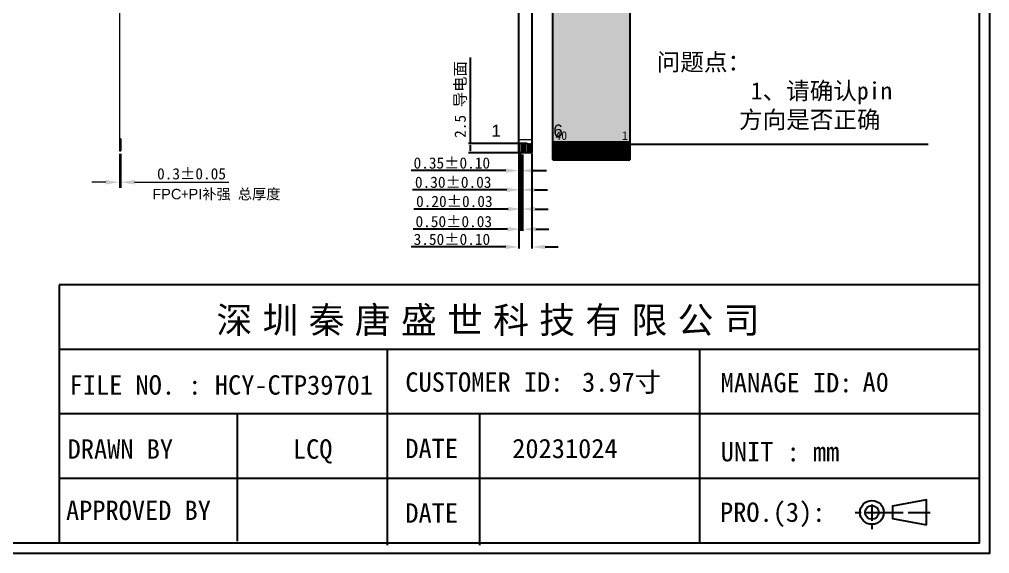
# Model space of a CAD drawing. Header units: millimetres. Extents: x 41784 to 43191, y -4854 to -4504.
# Drawn here: x 42931.9 to 43190.6, y -4854.3 to -4711.9 of the extents above; entities that cross this region are included whole.
import ezdxf
from ezdxf.lldxf.tags import DXFTag

# ---------------------------------------------------------------- set-up
doc = ezdxf.new("R2010")
doc.units = ezdxf.units.MM
doc.header["$MEASUREMENT"] = 0
doc.header["$PDMODE"] = 3
doc.header["$PDSIZE"] = 0.3125
doc.linetypes.add('PHANTOM', pattern=[30.1625, 19.05, -1.5875, 3.175, -1.5875, 3.175, -1.5875])
doc.layers.get('0').update_dxf_attribs({"linetype": 'CONTINUOUS'})
doc.layers.get('Defpoints').update_dxf_attribs({"linetype": 'CONTINUOUS'})
for name, color, linetype in [('DEFAULT_3', 7, 'PHANTOM'), ('FPC', 3, 'CONTINUOUS'), ('ITO', 3, 'CONTINUOUS'), ('LCD-FPC', 30, 'CONTINUOUS')]:
    doc.layers.add(name, color=color, linetype=linetype)
for name, color, linetype, lineweight in [('DIM', 4, 'CONTINUOUS', 9), ('DIM（标注）', 3, 'CONTINUOUS', 9), ('背胶', 2, 'CONTINUOUS', 18)]:
    doc.layers.add(name, color=color, linetype=linetype, lineweight=lineweight)
doc.styles.add('AAAAAA', font='arial.ttf')
doc.styles.add('Arial', font='arial.ttf', dxfattribs={"height": 2.5})
doc.styles.get("Standard").update_dxf_attribs({"font": 'simhei.ttf', "height": 3})
doc.styles.add('宋体', font='', dxfattribs={"height": 3})
doc.styles.add('样式 1', font='arial.ttf', dxfattribs={"height": 3})
doc.styles.add('黑体', font='simhei.ttf', dxfattribs={"width": 0.9})
doc.styles.get('宋体').set_extended_font_data('SimSun')
tags = doc.linetypes.add('DASHDOT', pattern=[70, 31, -13, 13, -13]).pattern_tags.tags
tags[10:11] = [DXFTag(74, 4), DXFTag(75, 0), DXFTag(340, '0'), DXFTag(46, 0.0), DXFTag(50, 0.0), DXFTag(44, 0.0), DXFTag(45, 0.0)]
tags[8:9] = [DXFTag(74, 4), DXFTag(75, 0), DXFTag(340, '0'), DXFTag(46, 0.0), DXFTag(50, 0.0), DXFTag(44, 0.0), DXFTag(45, 0.0)]
tags[6:7] = [DXFTag(74, 4), DXFTag(75, 0), DXFTag(340, '0'), DXFTag(46, 0.0), DXFTag(50, 0.0), DXFTag(44, 0.0), DXFTag(45, 0.0)]
tags[4:5] = [DXFTag(74, 4), DXFTag(75, 0), DXFTag(340, '0'), DXFTag(46, 0.0), DXFTag(50, 0.0), DXFTag(44, 0.0), DXFTag(45, 0.0)]
doc.dimstyles.new('ISO-25$0', dxfattribs={"dimtxt": 5, "dimasz": 2.5, "dimexe": 0.8, "dimexo": 0.8, "dimtad": 1, "dimzin": 1, "dimdsep": 46, "dimtxsty": 'Arial', "dimcen": 0, "dimclrd": 256, "dimclre": 256, "dimadec": 0, "dimazin": 0, "dimtfac": 1, "dimtofl": 0, "dimtmove": 0, "dimatfit": 3, "dimfxl": 1, "dimtolj": 1, "dimlwd": 13, "dimlwe": 13, "dimarcsym": 0})
doc.dimstyles.new('ISO-25_WS', dxfattribs={"dimscale": 1.8, "dimtxt": 5, "dimasz": 2.5, "dimexe": 1.25, "dimexo": 0.625, "dimtad": 1, "dimdsep": 46, "dimtxsty": 'Standard', "dimcen": 2.5, "dimadec": 0, "dimazin": 0, "dimtfac": 1, "dimtmove": 0, "dimatfit": 3, "dimfxl": 1, "dimtolj": 1, "dimtzin": 0, "dimarcsym": 0})
doc.dimstyles.get("Standard").update_dxf_attribs({"dimtxt": 0.18, "dimasz": 0.18, "dimexe": 0.18, "dimexo": 0.0625, "dimgap": 0.09, "dimtad": 0, "dimtih": 1, "dimtoh": 1, "dimdec": 4, "dimzin": 0, "dimdsep": 46, "dimtxsty": 'Standard', "dimcen": 0.09, "dimadec": 0, "dimazin": 0, "dimtfac": 1, "dimtdec": 4, "dimtofl": 0, "dimtmove": 0, "dimatfit": 3, "dimfxl": 1, "dimtolj": 1, "dimtzin": 0, "dimarcsym": 0})
doc.dimstyles.new('STANDARD$0', dxfattribs={"dimtxt": 3.5, "dimasz": 3.5, "dimexe": 0.4, "dimexo": 0.4, "dimgap": 0.4, "dimtad": 1, "dimzin": 0, "dimdsep": 46, "dimtxsty": '宋体', "dimcen": 0, "dimadec": 0, "dimazin": 0, "dimtfac": 1, "dimtofl": 0, "dimtmove": 0, "dimatfit": 3, "dimfxl": 1, "dimtolj": 1, "dimtzin": 0, "dimarcsym": 0})

# ---------------------------------------------------------------- blocks, each defined once
blk = doc.blocks.new('*D262')
at = {"layer": 'Defpoints', "color": 0}
for p in [(42958.62, -4746.97), (42958.92, -4746.97), (42958.62, -4755.33)]:
    blk.add_point(p, dxfattribs=at)
at = {"layer": 'DIM', "lineweight": 13}
for p, q in [((42958.62, -4747.77), (42958.62, -4756.83)), ((42958.92, -4747.77), (42958.92, -4756.83)), ((42954.92, -4755.33), (42951.22, -4755.33)), ((42962.62, -4755.33), (42987.8, -4755.33))]:
    blk.add_line(p, q, dxfattribs=at)
at = {"layer": 'DIM'}
for points in [[(42954.92, -4754.72), (42954.92, -4755.95), (42958.62, -4755.33)], [(42962.62, -4754.72), (42962.62, -4755.95), (42958.92, -4755.33)]]:
    blk.add_solid(points, dxfattribs=at)
at = {"layer": 'DIM', "color": 0, "insert": (42977.81, -4753.1), "char_height": 3, "attachment_point": 5, "style": '样式 1'}
blk.add_mtext('\\A1;{\\fSimSun|b0|i0|c134|p34;0.3%%p0.05}', dxfattribs=at)
blk = doc.blocks.new('*D270')
at = {"layer": 'Defpoints', "color": 0}
for p in [(43065.07, -4747.26), (43065.42, -4747.26), (43065.07, -4752.24)]:
    blk.add_point(p, dxfattribs=at)
at = {"layer": 'DIM', "color": 0, "lineweight": -2}
for p, q in [((43065.07, -4747.66), (43065.07, -4752.64)), ((43065.42, -4747.66), (43065.42, -4752.64))]:
    blk.add_line(p, q, dxfattribs=at)
at = {"layer": 'DIM', "color": 4, "lineweight": -2}
for p, q in [((43061.57, -4752.24), (43036.35, -4752.24)), ((43068.92, -4752.24), (43072.42, -4752.24))]:
    blk.add_line(p, q, dxfattribs=at)
at = {"layer": 'DIM', "color": 4}
for points in [[(43061.57, -4751.65), (43061.57, -4752.82), (43065.07, -4752.24)], [(43068.92, -4751.65), (43068.92, -4752.82), (43065.42, -4752.24)]]:
    blk.add_solid(points, dxfattribs=at)
at = {"layer": 'DIM', "color": 4, "insert": (43047.21, -4750.23), "char_height": 3, "attachment_point": 5, "style": '宋体'}
blk.add_mtext('\\A1;0.35±0.10', dxfattribs=at)
blk = doc.blocks.new('*D271')
at = {"layer": 'Defpoints', "color": 0}
for p in [(43065.42, -4747.58), (43065.72, -4747.58), (43065.42, -4757.37)]:
    blk.add_point(p, dxfattribs=at)
at = {"layer": 'DIM', "color": 0, "lineweight": -2}
for p, q in [((43065.42, -4747.98), (43065.42, -4757.77)), ((43065.72, -4747.98), (43065.72, -4757.77))]:
    blk.add_line(p, q, dxfattribs=at)
at = {"layer": 'DIM', "color": 4, "lineweight": -2}
for p, q in [((43061.92, -4757.37), (43036.75, -4757.37)), ((43069.22, -4757.37), (43072.72, -4757.37))]:
    blk.add_line(p, q, dxfattribs=at)
at = {"layer": 'DIM', "color": 4}
for points in [[(43061.92, -4756.78), (43061.92, -4757.95), (43065.42, -4757.37)], [(43069.22, -4756.78), (43069.22, -4757.95), (43065.72, -4757.37)]]:
    blk.add_solid(points, dxfattribs=at)
at = {"layer": 'DIM', "color": 4, "insert": (43047.58, -4755.36), "char_height": 3, "attachment_point": 5, "style": '宋体'}
blk.add_mtext('\\A1;0.30±0.03', dxfattribs=at)
blk = doc.blocks.new('*D272')
at = {"layer": 'Defpoints', "color": 0}
for p in [(43065.72, -4747.58), (43065.92, -4747.58), (43065.72, -4762.48)]:
    blk.add_point(p, dxfattribs=at)
at = {"layer": 'DIM', "color": 0, "lineweight": -2}
for p, q in [((43065.72, -4747.98), (43065.72, -4762.88)), ((43065.92, -4747.98), (43065.92, -4762.88))]:
    blk.add_line(p, q, dxfattribs=at)
at = {"layer": 'DIM', "color": 4, "lineweight": -2}
for p, q in [((43062.22, -4762.48), (43037.05, -4762.48)), ((43069.42, -4762.48), (43072.92, -4762.48))]:
    blk.add_line(p, q, dxfattribs=at)
at = {"layer": 'DIM', "color": 4}
for points in [[(43062.22, -4761.9), (43062.22, -4763.07), (43065.72, -4762.48)], [(43069.42, -4761.9), (43069.42, -4763.07), (43065.92, -4762.48)]]:
    blk.add_solid(points, dxfattribs=at)
at = {"layer": 'DIM', "color": 4, "insert": (43047.88, -4760.47), "char_height": 3, "attachment_point": 5, "style": '宋体'}
blk.add_mtext('\\A1;0.20±0.03', dxfattribs=at)
blk = doc.blocks.new('*D273')
at = {"layer": 'Defpoints', "color": 0}
for p in [(43065.57, -4747.58), (43066.07, -4747.58), (43065.57, -4767.85)]:
    blk.add_point(p, dxfattribs=at)
at = {"layer": 'DIM', "color": 0, "lineweight": -2}
for p, q in [((43065.57, -4747.98), (43065.57, -4768.25)), ((43066.07, -4747.98), (43066.07, -4768.25))]:
    blk.add_line(p, q, dxfattribs=at)
at = {"layer": 'DIM', "color": 4, "lineweight": -2}
for p, q in [((43062.07, -4767.85), (43036.9, -4767.85)), ((43069.57, -4767.85), (43073.07, -4767.85))]:
    blk.add_line(p, q, dxfattribs=at)
at = {"layer": 'DIM', "color": 4}
for points in [[(43062.07, -4767.27), (43062.07, -4768.44), (43065.57, -4767.85)], [(43069.57, -4767.27), (43069.57, -4768.44), (43066.07, -4767.85)]]:
    blk.add_solid(points, dxfattribs=at)
at = {"layer": 'DIM', "color": 4, "insert": (43047.73, -4765.85), "char_height": 3, "attachment_point": 5, "style": '宋体'}
blk.add_mtext('\\A1;0.50±0.03', dxfattribs=at)
blk = doc.blocks.new('*D274')
at = {"layer": 'Defpoints', "color": 0}
for p in [(43065.07, -4747.26), (43068.57, -4747.28), (43065.07, -4772.59)]:
    blk.add_point(p, dxfattribs=at)
at = {"layer": 'DIM', "color": 0, "lineweight": -2}
for p, q in [((43065.07, -4747.66), (43065.07, -4772.99)), ((43068.57, -4747.68), (43068.57, -4772.99))]:
    blk.add_line(p, q, dxfattribs=at)
at = {"layer": 'DIM', "color": 4, "lineweight": -2}
for p, q in [((43061.57, -4772.59), (43036.4, -4772.59)), ((43072.07, -4772.59), (43075.57, -4772.59))]:
    blk.add_line(p, q, dxfattribs=at)
at = {"layer": 'DIM', "color": 4}
for points in [[(43061.57, -4772.01), (43061.57, -4773.17), (43065.07, -4772.59)], [(43072.07, -4772.01), (43072.07, -4773.17), (43068.57, -4772.59)]]:
    blk.add_solid(points, dxfattribs=at)
at = {"layer": 'DIM', "color": 4, "insert": (43047.23, -4770.58), "char_height": 3, "attachment_point": 5, "style": '宋体'}
blk.add_mtext('\\A1;3.50±0.10', dxfattribs=at)
blk = doc.blocks.new('*D279')
at = {"layer": 'Defpoints', "color": 0, "ltscale": 2}
for p in [(43052.19, -4744.98), (43067.89, -4744.98), (43067.89, -4747.48)]:
    blk.add_point(p, dxfattribs=at)
at = {"layer": 'DIM', "color": 0, "lineweight": -2, "ltscale": 2}
for p, q in [((43052.19, -4744.98), (43052.19, -4722.09)), ((43067.26, -4744.98), (43051.69, -4744.98)), ((43052.19, -4746.98), (43052.19, -4745.48)), ((43067.26, -4747.48), (43051.69, -4747.48))]:
    blk.add_line(p, q, dxfattribs=at)
at = {"layer": 'DIM', "color": 0, "ltscale": 2}
for points in [[(43052.1, -4745.48), (43052.27, -4745.48), (43052.19, -4744.98)], [(43052.1, -4746.98), (43052.27, -4746.98), (43052.19, -4747.48)]]:
    blk.add_solid(points, dxfattribs=at)
at = {"layer": 'DIM', "color": 0, "ltscale": 2, "insert": (43049.59, -4733.29), "char_height": 3, "attachment_point": 5, "rotation": 90}
blk.add_mtext('\\A1;2.5 导电面', dxfattribs=at)
blk = doc.blocks.new('asfrfg')
at = {"layer": 'DIM（标注）', "true_color": 0x939598}
h = blk.add_hatch(dxfattribs=at)
h.set_pattern_fill('ANSI31', color=252)
h.set_pattern_definition([(45, (38862.47461, -4074.40913), (-0.0883883476, 0.0883883476), [])])
h.paths.add_polyline_path([(43573.51, -4744.48), (43573.51, -4749.18, 0.414214), (43573.81, -4749.48), (43588.71, -4749.48), (43593.71, -4749.48, 0.414214), (43594.01, -4749.18), (43594.01, -4744.48)])
at = {"layer": 'ITO'}
h = blk.add_hatch(dxfattribs=at)
h.set_pattern_fill('ANSI35', color=256, scale=3, style=0)
h.set_pattern_definition([(45, (35737.8386, -3266.73634), (-0.530330086, 0.530330086), []), (45, (35738.3689, -3266.73634), (-0.530330086, 0.530330086), [0.9375, -0.1875, 0, -0.1875])])
h.paths.add_polyline_path([(43564.17, -4676.51), (43564.17, -4678.38, -0.414214), (43563.67, -4678.88), (43591.94, -4678.88, -0.414214), (43591.54, -4678.48), (43591.54, -4676.51)])
h.paths.add_polyline_path([(43573.74, -4679.24), (43581.2, -4679.24), (43581.2, -4676.28), (43573.74, -4676.28)], flags=9)
at = {"layer": 'ITO', "true_color": 0x939598}
h = blk.add_hatch(dxfattribs=at)
h.set_pattern_fill('ANSI33', color=252, scale=3, style=0)
h.set_pattern_definition([(45, (35737.8386, -3266.73634), (-0.530330086, 0.530330086), []), (45, (35738.3689, -3266.73634), (-0.530330086, 0.530330086), [0.375, -0.1875])])
h.paths.add_polyline_path([(43573.51, -4749.18, 0.414214), (43573.81, -4749.48), (43593.71, -4749.48, 0.414214), (43594.01, -4749.18), (43594.01, -4679.28, 0.414214), (43593.61, -4678.88), (43591.94, -4678.88), (43562.61, -4678.88), (43557.6, -4678.88, 0.414214), (43557.1, -4679.38), (43557.1, -4687.68, 0.414214), (43557.6, -4688.18), (43573.11, -4688.18, -0.414214), (43573.51, -4688.58)])
h.paths.add_polyline_path([(43581.57, -4698.27), (43585.53, -4698.27), (43585.53, -4696.11), (43581.57, -4696.11)], flags=24)
h.paths.add_polyline_path([(43573.56, -4744.67), (43578.07, -4744.67), (43578.07, -4741.15), (43573.56, -4741.15)], flags=24)
h.paths.add_polyline_path([(43591.38, -4744.63), (43594.16, -4744.63), (43594.16, -4741.27), (43591.38, -4741.27)], flags=9)
at = {"color": 7, "linetype": 'Continuous'}
blk.add_line((43605.08, -4580.31), (43603.43, -4580.31), dxfattribs=at)
blk.add_line((43552.29, -4676.48), (43550.14, -4676.48))
at = {"color": 0, "linetype": 'Continuous'}
for p, q in [((43560.14, -4677.47), (43560.14, -4676.48)), ((43560.14, -4677.47), (43560.14, -4676.48)), ((43562.44, -4677.47), (43562.44, -4676.48)), ((43562.44, -4677.47), (43562.44, -4676.48))]:
    blk.add_line(p, q, dxfattribs=at)
at = {"color": 2, "linetype": 'Continuous'}
for p, q in [((43560.14, -4677.47), (43560.14, -4676.48)), ((43562.44, -4677.47), (43562.44, -4676.48))]:
    blk.add_line(p, q, dxfattribs=at)
at = {"color": 2}
for radius, start, end in [(2, 308.265, 0), (2, 329.684, 0), (2, 329.684, 0), (4.3, 340.8638, 0), (4.3, 346.4206, 360), (4.3, 346.4206, 360)]:
    blk.add_arc((43558.14, -4677.47), radius, start, end, dxfattribs=at)
at = {"color": 0}
for radius, start, end in [(2, 308.265, 0), (2, 329.684, 0), (2, 329.684, 0), (4.3, 340.8638, 0), (4.3, 346.4206, 360), (4.3, 346.4206, 360)]:
    blk.add_arc((43558.14, -4677.47), radius, start, end, dxfattribs=at)
at = {"layer": 'DEFAULT_3', "color": 5, "linetype": 'ByBlock'}
for p, q in [((43550.14, -4580.31), (43550.14, -4676.48)), ((43550.14, -4580.31), (43605.58, -4580.31)), ((43552.29, -4580.31), (43550.64, -4580.31)), ((43605.58, -4676.48), (43605.58, -4580.31)), ((43550.14, -4676.48), (43605.58, -4676.48))]:
    blk.add_line(p, q, dxfattribs=at)
at = {"layer": 'DEFAULT_3', "color": 2, "linetype": 'ByBlock'}
for p, q in [((43553.11, -4580.31), (43553.11, -4580.91)), ((43555.11, -4580.31), (43555.11, -4580.91)), ((43562.61, -4580.31), (43562.61, -4580.91)), ((43564.61, -4580.31), (43564.61, -4580.91)), ((43572.11, -4580.31), (43572.11, -4580.91)), ((43574.11, -4580.31), (43574.11, -4580.91)), ((43581.61, -4580.31), (43581.61, -4580.91)), ((43583.61, -4580.31), (43583.61, -4580.91)), ((43591.11, -4580.31), (43591.11, -4580.91)), ((43593.11, -4580.31), (43593.11, -4580.91)), ((43600.61, -4580.31), (43600.61, -4580.91)), ((43602.61, -4580.31), (43602.61, -4580.91)), ((43550.14, -4582.31), (43550.54, -4582.31)), ((43550.74, -4584.11), (43550.74, -4582.51)), ((43553.31, -4581.11), (43554.91, -4581.11)), ((43562.81, -4581.11), (43564.41, -4581.11)), ((43572.31, -4581.11), (43573.91, -4581.11)), ((43583.41, -4581.11), (43581.81, -4581.11)), ((43592.91, -4581.11), (43591.31, -4581.11)), ((43602.41, -4581.11), (43600.81, -4581.11)), ((43604.98, -4584.11), (43604.98, -4582.51)), ((43605.58, -4582.31), (43605.18, -4582.31)), ((43550.14, -4584.31), (43550.54, -4584.31)), ((43605.58, -4584.31), (43605.18, -4584.31)), ((43550.14, -4592.31), (43550.54, -4592.31)), ((43550.74, -4594.11), (43550.74, -4592.51)), ((43604.98, -4594.11), (43604.98, -4592.51)), ((43605.58, -4592.31), (43605.18, -4592.31)), ((43550.14, -4594.31), (43550.54, -4594.31)), ((43605.58, -4594.31), (43605.18, -4594.31)), ((43550.14, -4602.31), (43550.54, -4602.31)), ((43550.14, -4604.31), (43550.54, -4604.31)), ((43550.74, -4604.11), (43550.74, -4602.51)), ((43604.98, -4604.11), (43604.98, -4602.51)), ((43605.58, -4602.31), (43605.18, -4602.31)), ((43605.58, -4604.31), (43605.18, -4604.31)), ((43550.14, -4612.31), (43550.54, -4612.31)), ((43550.14, -4614.31), (43550.54, -4614.31)), ((43550.74, -4614.11), (43550.74, -4612.51)), ((43604.98, -4614.11), (43604.98, -4612.51)), ((43605.58, -4612.31), (43605.18, -4612.31)), ((43605.58, -4614.31), (43605.18, -4614.31)), ((43550.14, -4622.31), (43550.54, -4622.31)), ((43605.58, -4622.31), (43605.18, -4622.31)), ((43550.14, -4624.31), (43550.54, -4624.31)), ((43550.74, -4624.11), (43550.74, -4622.51)), ((43604.98, -4624.11), (43604.98, -4622.51)), ((43605.58, -4624.31), (43605.18, -4624.31)), ((43550.14, -4632.31), (43550.54, -4632.31)), ((43550.74, -4634.11), (43550.74, -4632.51)), ((43604.98, -4634.11), (43604.98, -4632.51)), ((43605.58, -4632.31), (43605.18, -4632.31)), ((43550.14, -4634.31), (43550.54, -4634.31)), ((43605.58, -4634.31), (43605.18, -4634.31)), ((43550.14, -4642.31), (43550.54, -4642.31)), ((43550.74, -4644.11), (43550.74, -4642.51)), ((43604.98, -4644.11), (43604.98, -4642.51)), ((43605.58, -4642.31), (43605.18, -4642.31)), ((43550.14, -4644.31), (43550.54, -4644.31)), ((43605.58, -4644.31), (43605.18, -4644.31)), ((43550.14, -4652.31), (43550.54, -4652.31)), ((43550.74, -4654.11), (43550.74, -4652.51)), ((43604.98, -4654.11), (43604.98, -4652.51)), ((43605.58, -4652.31), (43605.18, -4652.31)), ((43550.14, -4654.31), (43550.54, -4654.31)), ((43605.58, -4654.31), (43605.18, -4654.31)), ((43550.14, -4662.31), (43550.54, -4662.31)), ((43550.74, -4664.11), (43550.74, -4662.51)), ((43604.98, -4664.11), (43604.98, -4662.51)), ((43605.58, -4662.31), (43605.18, -4662.31)), ((43550.14, -4664.31), (43550.54, -4664.31)), ((43605.58, -4664.31), (43605.18, -4664.31)), ((43550.14, -4672.31), (43550.54, -4672.31)), ((43550.74, -4674.11), (43550.74, -4672.51)), ((43604.98, -4674.11), (43604.98, -4672.51)), ((43605.58, -4672.31), (43605.18, -4672.31)), ((43550.14, -4674.31), (43550.54, -4674.31)), ((43553.11, -4676.48), (43553.11, -4675.68)), ((43553.31, -4675.48), (43554.91, -4675.48)), ((43555.11, -4676.48), (43555.11, -4675.68)), ((43562.61, -4676.48), (43562.61, -4675.68)), ((43562.81, -4675.48), (43564.41, -4675.48)), ((43564.61, -4676.48), (43564.61, -4675.68)), ((43572.11, -4676.48), (43572.11, -4675.68)), ((43572.31, -4675.48), (43573.91, -4675.48)), ((43574.11, -4676.48), (43574.11, -4675.68)), ((43581.61, -4676.48), (43581.61, -4675.68)), ((43583.41, -4675.48), (43581.81, -4675.48)), ((43583.61, -4676.48), (43583.61, -4675.68)), ((43591.11, -4676.48), (43591.11, -4675.68)), ((43592.91, -4675.48), (43591.31, -4675.48)), ((43593.11, -4676.48), (43593.11, -4675.68)), ((43600.61, -4676.48), (43600.61, -4675.68)), ((43602.41, -4675.48), (43600.81, -4675.48)), ((43602.61, -4676.48), (43602.61, -4675.68)), ((43605.58, -4674.31), (43605.18, -4674.31))]:
    blk.add_line(p, q, dxfattribs=at)
for centre in [(43558.86, -4674.88), (43568.36, -4674.88), (43577.86, -4674.88), (43587.36, -4674.88), (43596.86, -4674.88)]:
    blk.add_circle(centre, 0.6, dxfattribs=at)
for centre, start, end in [((43553.31, -4580.91), 180, 270), ((43554.91, -4580.91), 270, 0), ((43562.81, -4580.91), 180, 270), ((43564.41, -4580.91), 270, 0), ((43572.31, -4580.91), 180, 270), ((43573.91, -4580.91), 270, 0), ((43581.81, -4580.91), 180, 270), ((43583.41, -4580.91), 270, 0), ((43591.31, -4580.91), 180, 270), ((43592.91, -4580.91), 270, 0), ((43600.81, -4580.91), 180, 270), ((43602.41, -4580.91), 270, 0), ((43550.54, -4582.51), 0, 90), ((43605.18, -4582.51), 90, 180), ((43550.54, -4584.11), 270, 0), ((43605.18, -4584.11), 180, 270), ((43550.54, -4592.51), 0, 90), ((43605.18, -4592.51), 90, 180), ((43550.54, -4594.11), 270, 0), ((43605.18, -4594.11), 180, 270), ((43550.54, -4602.51), 0, 90), ((43550.54, -4604.11), 270, 0), ((43605.18, -4602.51), 90, 180), ((43605.18, -4604.11), 180, 270), ((43550.54, -4612.51), 0, 90), ((43550.54, -4614.11), 270, 0), ((43605.18, -4612.51), 90, 180), ((43605.18, -4614.11), 180, 270), ((43550.54, -4622.51), 0, 90), ((43605.18, -4622.51), 90, 180), ((43550.54, -4624.11), 270, 0), ((43605.18, -4624.11), 180, 270), ((43550.54, -4632.51), 0, 90), ((43605.18, -4632.51), 90, 180), ((43550.54, -4634.11), 270, 0), ((43605.18, -4634.11), 180, 270), ((43550.54, -4642.51), 0, 90), ((43605.18, -4642.51), 90, 180), ((43550.54, -4644.11), 270, 0), ((43605.18, -4644.11), 180, 270), ((43550.54, -4652.51), 0, 90), ((43605.18, -4652.51), 90, 180), ((43550.54, -4654.11), 270, 0), ((43605.18, -4654.11), 180, 270), ((43550.54, -4662.51), 0, 90), ((43605.18, -4662.51), 90, 180), ((43550.54, -4664.11), 270, 0), ((43605.18, -4664.11), 180, 270), ((43550.54, -4672.51), 0, 90), ((43550.54, -4674.11), 270, 0), ((43605.18, -4672.51), 90, 180), ((43605.18, -4674.11), 180, 270), ((43553.31, -4675.68), 90, 180), ((43554.91, -4675.68), 360, 90), ((43562.81, -4675.68), 90, 180), ((43564.41, -4675.68), 360, 90), ((43572.31, -4675.68), 90, 180), ((43573.91, -4675.68), 360, 90), ((43581.81, -4675.68), 90, 180), ((43583.41, -4675.68), 360, 90), ((43591.31, -4675.68), 90, 180), ((43592.91, -4675.68), 360, 90), ((43600.81, -4675.68), 90, 180), ((43602.41, -4675.68), 360, 90)]:
    blk.add_arc(centre, 0.2, start, end, dxfattribs=at)
at = {"layer": 'DIM（标注）'}
blk.add_line((43573.51, -4744.48), (43594.01, -4744.48), dxfattribs=at)
at = {"layer": 'FPC', "color": 30}
blk.add_lwpolyline([(43591.54, -4676.48), (43591.54, -4678.48, 0.414214), (43591.94, -4678.88), (43593.61, -4678.88, -0.414214), (43594.01, -4679.28), (43594.01, -4749.18, -0.414214), (43593.71, -4749.48), (43573.81, -4749.48, -0.414214), (43573.51, -4749.18), (43573.51, -4688.58, 0.414214), (43573.11, -4688.18), (43557.6, -4688.18, -0.414214), (43557.1, -4687.68), (43557.1, -4679.38, -0.414214), (43557.6, -4678.88), (43563.67, -4678.88, 0.414214), (43564.17, -4678.38), (43564.17, -4676.48)], format="xyb", dxfattribs=at)
at = {"layer": 'FPC', "color": 30, "true_color": 0xf26722}
blk.add_arc((43593.71, -4749.18), 0.3, 270, 0, dxfattribs=at)
blk.add_arc((43593.71, -4749.18), 0.3, 270, 0, dxfattribs=at)
blk.add_arc((43593.71, -4749.18), 0.3, 270, 0, dxfattribs=at)
blk.add_arc((43593.71, -4749.18), 0.3, 270, 0, dxfattribs=at)
blk.add_arc((43593.71, -4749.18), 0.3, 270, 0, dxfattribs=at)
blk.add_arc((43593.71, -4749.18), 0.3, 270, 0, dxfattribs=at)
blk.add_arc((43593.71, -4749.18), 0.3, 270, 0, dxfattribs=at)
blk.add_arc((43593.71, -4749.18), 0.3, 270, 0, dxfattribs=at)
at = {"layer": 'ITO'}
for p, q in [((43591.54, -4676.51), (43564.17, -4676.51)), ((43593.11, -4678.88), (43562.61, -4678.88))]:
    blk.add_line(p, q, dxfattribs=at)
at = {"layer": 'LCD-FPC', "color": 20}
blk.add_arc((43593.71, -4749.18), 0.3, 270, 0, dxfattribs=at)
blk.add_arc((43593.71, -4749.18), 0.3, 270, 0, dxfattribs=at)
blk.add_arc((43593.71, -4749.18), 0.3, 270, 0, dxfattribs=at)
blk.add_arc((43593.71, -4749.18), 0.3, 270, 0, dxfattribs=at)
at = {"color": 3, "true_color": 0x00ff00, "style": '黑体'}
blk.add_text('绿油区', height=1.5, dxfattribs=at).set_placement((43574.23, -4678.51))
at = {"color": 30, "style": '黑体'}
for s, height, p in [('EMI', 1.5, (43581.93, -4697.91)), ('40', 2.315, (43574.15, -4744.07)), ('1', 2.32, (43591.94, -4744.07))]:
    blk.add_text(s, height=height, dxfattribs=at).set_placement(p)

msp = doc.modelspace()

# ---------------------------------------------------------------- linework, layer by layer
for p, q in [((42942.495, -4782.694), (42942.495, -4851.535)), ((43029.973, -4799.904), (43029.973, -4834.325)), ((43113.258, -4799.904), (43113.258, -4851.535)), ((43054.554, -4817.114), (43054.554, -4834.325)), ((43029.973, -4834.325), (43029.973, -4852.103)), ((43054.554, -4834.325), (43054.554, -4852.103))]:
    msp.add_line(p, q)
at = {"ltscale": 0.5}
for p, q in [((43187.79, -4782.694), (42942.495, -4782.694)), ((43187.79, -4799.904), (42942.495, -4799.904)), ((43187.79, -4817.114), (42942.495, -4817.114)), ((43187.79, -4834.325), (42942.495, -4834.325))]:
    msp.add_line(p, q, dxfattribs=at)
for points in [[(42741.802, -4504.006), (43190.59, -4504.006), (43190.59, -4854.335), (42741.802, -4854.335)], [(42744.602, -4506.806), (43187.79, -4506.806), (43187.79, -4851.535), (42744.602, -4851.535)], [(43173.757, -4846.683), (43173.757, -4840.005), (43164.674, -4841.714), (43164.674, -4844.974)]]:
    msp.add_lwpolyline(points, close=True)
for points in [[(42989.949, -4817.114), (42989.949, -4834.325)], [(42989.949, -4834.325), (42989.949, -4851.001)]]:
    msp.add_lwpolyline(points)
at = {"linetype": 'DASHDOT', "ltscale": 0.2}
for points in [[(43159.223, -4841.212), (43159.223, -4845.577)], [(43154.774, -4843.344), (43156.386, -4843.344)], [(43157.19, -4843.344), (43167.535, -4843.344)], [(43168.848, -4843.344), (43174.776, -4843.344)], [(43159.223, -4846.193), (43159.223, -4847.793)]]:
    msp.add_lwpolyline(points, dxfattribs=at)
for radius in [3.178, 1.824]:
    msp.add_circle((43159.223, -4843.344), radius)
at = {"layer": 'DIM', "color": 3, "ltscale": 2}
msp.add_line((42958.622, -4676.813), (42958.622, -4746.971), dxfattribs=at)
at = {"layer": 'DIM', "color": 4, "ltscale": 2}
for p, q in [((42958.922, -4743.771), (42958.622, -4743.771)), ((42958.922, -4743.771), (42958.922, -4746.971)), ((42958.622, -4746.971), (42958.922, -4746.971))]:
    msp.add_line(p, q, dxfattribs=at)
at = {"layer": 'FPC', "color": 3, "ltscale": 2}
msp.add_lwpolyline([(43068.567, -4709.427), (43068.567, -4747.278, -0.4142136), (43068.367, -4747.478), (43065.267, -4747.478, -0.4142136), (43065.067, -4747.278), (43065.067, -4709.427, 0.4142136)], format="xyb", dxfattribs=at)
at = {"layer": '背胶', "color": 4, "ltscale": 2}
msp.add_line((43065.067, -4743.978), (43068.567, -4743.978), dxfattribs=at)
for points in [[(43065.386, -4744.978), (43065.686, -4744.978), (43065.686, -4747.478), (43065.386, -4747.478)], [(43065.886, -4744.978), (43066.186, -4744.978), (43066.186, -4747.478), (43065.886, -4747.478)], [(43066.386, -4744.978), (43066.686, -4744.978), (43066.686, -4747.478), (43066.386, -4747.478)], [(43066.886, -4744.978), (43067.186, -4744.978), (43067.186, -4747.478), (43066.886, -4747.478)], [(43067.386, -4744.978), (43067.686, -4744.978), (43067.686, -4747.478), (43067.386, -4747.478)], [(43067.886, -4744.978), (43068.186, -4744.978), (43068.186, -4747.478), (43067.886, -4747.478)]]:
    msp.add_lwpolyline(points, close=True, dxfattribs=at)

# ---------------------------------------------------------------- block references
at = {"layer": 'DIM', "color": 4, "linetype": 'ByBlock'}
msp.add_blockref('asfrfg', (-499.355, 0), dxfattribs=at)

# ---------------------------------------------------------------- texts
at = {"color": 7, "style": 'Arial'}
msp.add_text(' 深 圳 秦 唐 盛 世 科 技 有 限 公 司', height=7.01715, dxfattribs=at).set_placement((42981.73, -4795.575))
at = {"style": '宋体'}
for s, height, p in [('CUSTOMER ID:', 5.16309, (43034.816, -4811.187)), ('MANAGE ID:', 5.1631, (43118.897, -4811.343)), ('FILE NO. : ', 5.16309, (42945.316, -4811.962)), ('DRAWN BY', 5.1631, (42944.782, -4829.038)), ('DATE', 5.1631, (43034.825, -4828.895)), ('DATE', 5.1631, (43034.825, -4828.895)), ('UNIT : mm', 5.1631, (43118.897, -4829.745)), ('APPROVED BY', 5.16309, (42944.342, -4845.389)), ('DATE', 5.1631, (43034.825, -4846.105)), ('PRO.(3):', 5.1631, (43118.713, -4845.883))]:
    msp.add_text(s, height=height, dxfattribs=at).set_placement(p)
at = {"color": 4, "style": '宋体'}
for s, height, p in [('3.97寸', 5.1631, (43081.925, -4811.187)), ('A0', 5.1631, (43156.716, -4811.187)), ('HCY-CTP39701', 5.16309, (42984.034, -4811.962)), ('LCQ', 5.1631, (43004.838, -4829.038)), ('20231024', 5.1631, (43063.316, -4828.895))]:
    msp.add_text(s, height=height, dxfattribs=at).set_placement(p)
at = {"insert": (43101.848, -4720.983), "char_height": 4.60888, "width": 186.22479, "attachment_point": 1}
msp.add_mtext('{\\fSimSun|b0|i0|c134|p54;\\C1;问题点：\\P        1、请确认pin\\P       方向是否正确}', dxfattribs=at)
at = {"layer": 'DIM', "color": 1, "lineweight": 0, "char_height": 3.25464, "width": 6.60497, "attachment_point": 1, "style": '宋体'}
for s, insert in [('{\\fArial|b0|i0|c0|p34;1}', (43057.786, -4739.969)), ('{\\fArial|b0|i0|c0|p34;6}', (43074.271, -4739.956))]:
    msp.add_mtext(s, dxfattribs=dict(at, insert=insert))
at = {"layer": 'DIM', "insert": (42967.359, -4758.663), "char_height": 2.7783, "width": 39.4889, "attachment_point": 4, "style": 'AAAAAA'}
msp.add_mtext('FPC{\\fSimSun|b0|i0|c134|p34;+}PI{\\fSimSun|b0|i0|c134|p34;补强 总厚度}', dxfattribs=at)

# ---------------------------------------------------------------- dimensions: what is measured, and where the dimension line sits
at = {"layer": 'DIM', "color": 4, "ltscale": 2}
dim = msp.add_linear_dim(base=(43052.187, -4744.978), p1=(43067.886, -4747.478), p2=(43067.886, -4744.978), angle=90, text='<> 导电面', dimstyle='ISO-25_WS', override={"dimscale": 1, "dimasz": 0.5, "dimexe": 0.5}, dxfattribs=at)
dim.commit()
dim.dimension.update_dxf_attribs({"geometry": '*D279', "text_midpoint": (43052.187, -4733.286), "dimtype": 160})
at = {"layer": 'DIM'}
dim = msp.add_linear_dim(base=(42958.622, -4755.332), p1=(42958.922, -4746.971), p2=(42958.622, -4746.971), text='{\\fSimSun|b0|i0|c134|p34;0.3%%p0.05}', dimstyle='ISO-25$0', override={"dimasz": 3.7, "dimexe": 1.5, "dimtxsty": '样式 1'}, dxfattribs=at)
dim.commit()
dim.dimension.update_dxf_attribs({"geometry": '*D262', "text_midpoint": (42977.812, -4755.332), "dimtype": 160})
dim = msp.add_linear_dim(base=(43065.067, -4752.236), p1=(43065.417, -4747.259), p2=(43065.067, -4747.259), dimstyle='STANDARD$0', override={"dimtxt": 3, "dimtxsty": '宋体', "dimclrd": 4, "dimclrt": 4, "dimtol": 1, "dimtp": 0.1, "dimtm": 0.1}, dxfattribs=at)
dim.commit()
dim.dimension.update_dxf_attribs({"geometry": '*D270', "text_midpoint": (43047.208, -4750.228)})
for base, p1, p2, override, picture, middle in [((43065.067, -4772.59), (43068.567, -4747.278), (43065.067, -4747.259), {"dimtxt": 3, "dimtxsty": '宋体', "dimclrd": 4, "dimclrt": 4, "dimtol": 1, "dimtp": 0.1, "dimtm": 0.1}, '*D274', (43047.233, -4772.59)), ((43065.417, -4757.367), (43065.717, -4747.576), (43065.417, -4747.576), {"dimtxt": 3, "dimtxsty": '宋体', "dimclrd": 4, "dimclrt": 4, "dimtol": 1, "dimtp": 0.03, "dimtm": 0.03}, '*D271', (43047.583, -4757.367)), ((43065.567, -4767.854), (43066.067, -4747.576), (43065.567, -4747.576), {"dimtxt": 3, "dimtxsty": '宋体', "dimclrd": 4, "dimclrt": 4, "dimtol": 1, "dimtp": 0.03, "dimtm": 0.03}, '*D273', (43047.733, -4767.854)), ((43065.717, -4762.482), (43065.917, -4747.576), (43065.717, -4747.576), {"dimtxt": 3, "dimtxsty": '宋体', "dimclrd": 4, "dimclrt": 4, "dimtol": 1, "dimtp": 0.03, "dimtm": 0.03}, '*D272', (43047.883, -4762.482))]:
    dim = msp.add_linear_dim(base=base, p1=p1, p2=p2, dimstyle='STANDARD$0', override=override, dxfattribs=at)
    dim.commit()
    dim.dimension.update_dxf_attribs({"geometry": picture, "text_midpoint": middle, "dimtype": 160})

# ---------------------------------------------------------------- leaders
msp.add_leader([(43081.154, -4745.199), (43174.248, -4745.199)], dimstyle='Standard', override={"dimtxt": 3, "dimasz": 3.5, "dimexe": 0.4, "dimexo": 0.4, "dimgap": 0.4, "dimtad": 1, "dimtih": 0, "dimtoh": 0, "dimdec": 2, "dimtxsty": '宋体', "dimcen": 0, "dimclrd": 4, "dimclrt": 4, "dimtol": 1, "dimtp": 0.03, "dimtm": 0.03, "dimtdec": 2}, dxfattribs=at)

doc.saveas('drawing.dxf')
